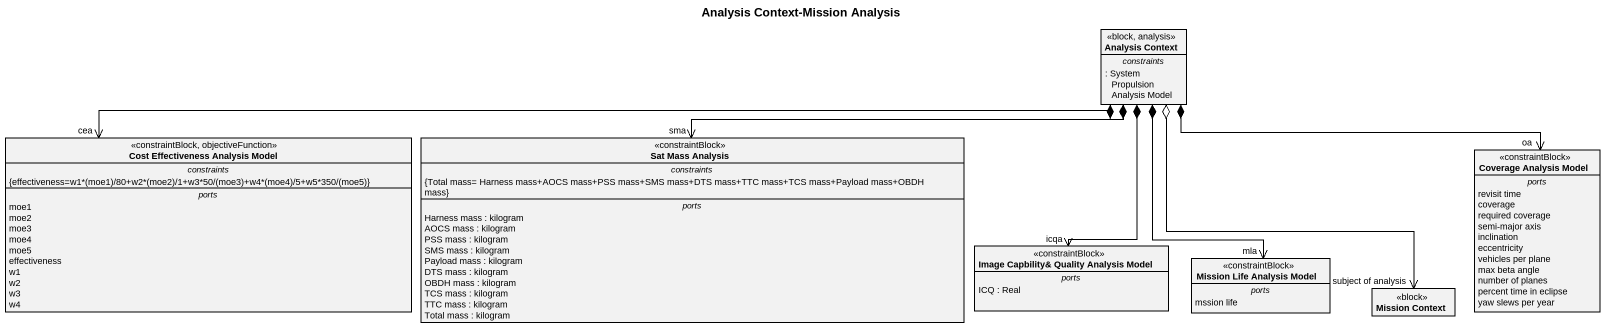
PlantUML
@startuml
title Analysis Context-Mission Analysis
hide circle
hide empty members
class "Analysis Context" as Analysis_Context <<block, analysis>> {
  -- constraints --
  : System Propulsion Analysis Model
}
class "Cost Effectiveness Analysis Model" as Cost_Effectiveness_Analysis <<constraintBlock, objectiveFunction>> {
  -- constraints --
  {field} {effectiveness=w1*(moe1)/80+w2*(moe2)/1+w3*50/(moe3)+w4*(moe4)/5+w5*350/(moe5)}
  -- ports --
  moe1
  moe2
  moe3
  moe4
  moe5
  effectiveness
  w1
  w2
  w3
  w4
}
class "Sat Mass Analysis" as Sat_Mass_Analysis <<constraintBlock>> {
  -- constraints --
  {Total mass= Harness mass+AOCS mass+PSS mass+SMS mass+DTS mass+TTC mass+TCS mass+Payload mass+OBDH mass}
  -- ports --
  Harness mass : kilogram
  AOCS mass : kilogram
  PSS mass : kilogram
  SMS mass : kilogram
  Payload mass : kilogram
  DTS mass : kilogram
  OBDH mass : kilogram
  TCS mass : kilogram
  TTC mass : kilogram
  Total mass : kilogram
}
class "Coverage Analysis Model" as Coverage_Analysis_Model <<constraintBlock>> {
  -- ports --
  revisit time
  coverage
  required coverage
  semi-major axis
  inclination
  eccentricity
  vehicles per plane
  max beta angle
  number of planes
  percent time in eclipse
  yaw slews per year
}
class "Image Capbility& Quality Analysis Model" as Image_Capbility_Quality <<constraintBlock>> {
  -- ports --
  ICQ : Real
}
class "Mission Life Analysis Model" as Mission_Life_Analysis_Model <<constraintBlock>> {
  -- ports --
  mssion life
}
class "Mission Context" as Mission_Context <<block>>
Analysis_Context *-left-> "cea" Cost_Effectiveness_Analysis
Analysis_Context *-left-> "sma" Sat_Mass_Analysis
Analysis_Context *-right-> "oa" Coverage_Analysis_Model
Analysis_Context *--> "icqa" Image_Capbility_Quality
Analysis_Context *--> "mla" Mission_Life_Analysis_Model
Analysis_Context o--> "subject of analysis" Mission_Context
@enduml
